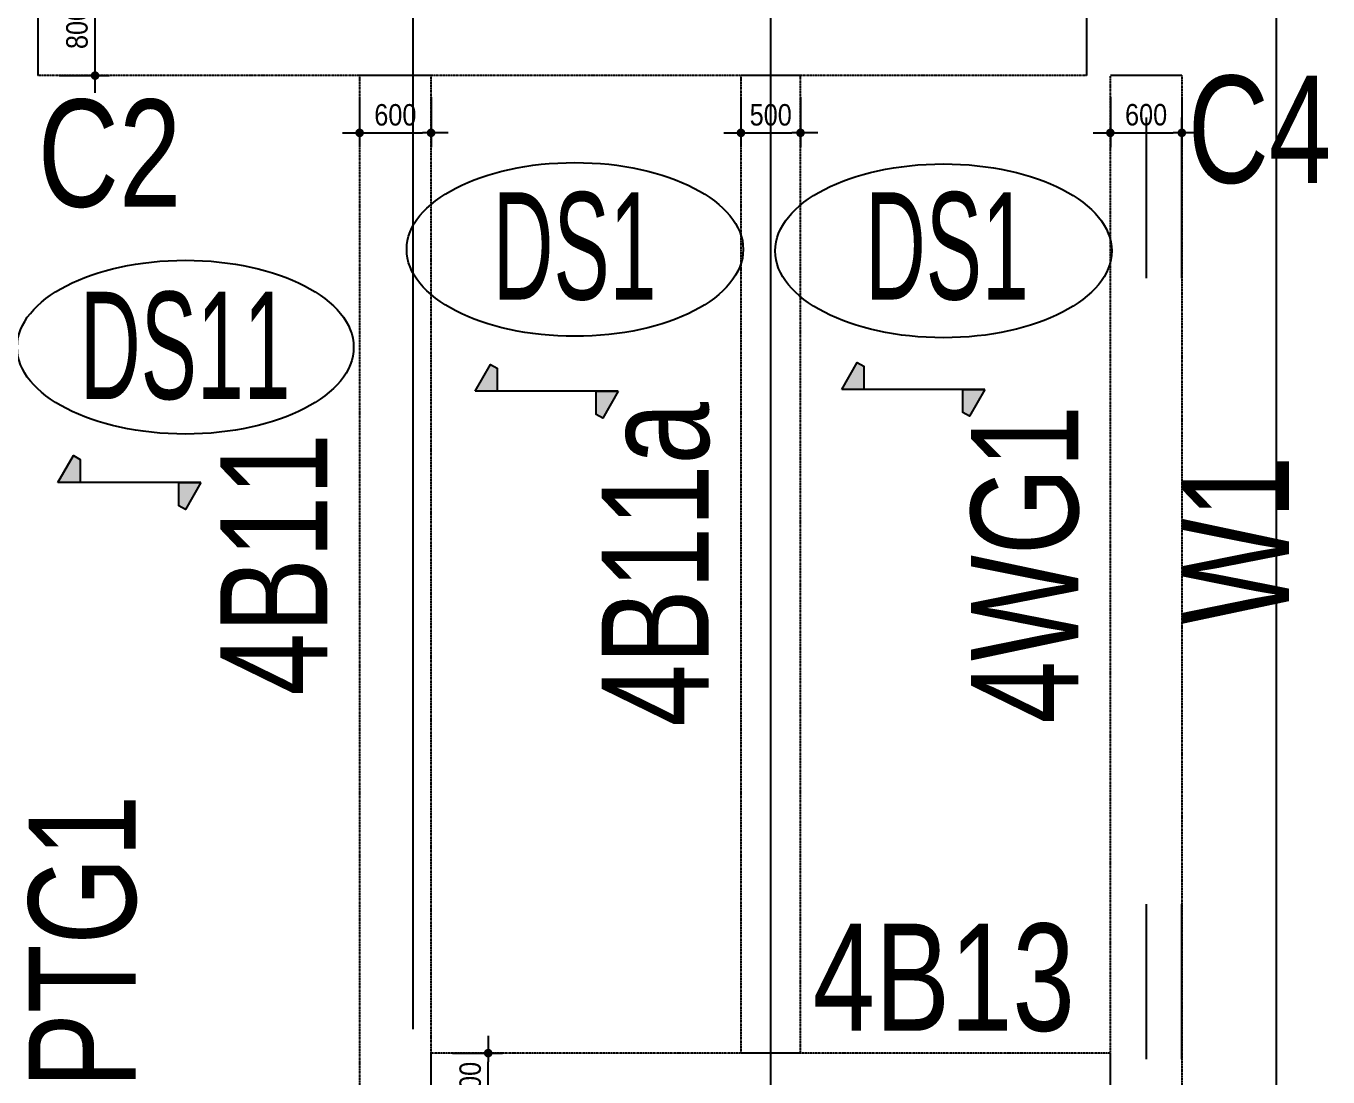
# Model space of a CAD drawing. Header units: millimetres. Extents: x 90980 to 179146, y 102485 to 153500.
# Drawn here: x 167665 to 178590, y 135305 to 144121 of the extents above; entities that cross this region are included whole.
import ezdxf
from ezdxf.enums import TextEntityAlignment as Align

# ---------------------------------------------------------------- set-up
doc = ezdxf.new("R2010")
doc.units = ezdxf.units.MM
doc.linetypes.add('HID', pattern=[2.3, 1.5, -0.8])
doc.layers.get('Defpoints').update_dxf_attribs({"color": 159})
for name, color, linetype in [('^DECK', 130, 'Continuous'), ('A-CEN', 1, 'Continuous'), ('BEAM-TEXT', 4, 'Continuous'), ('COLUMN-TEXT', 2, 'Continuous'), ('DECK-PL', 4, 'Continuous'), ('DECK-SLAB', 4, 'Continuous'), ('GIRDER-TEXT', 7, 'Continuous'), ('WALL-TEXT', 6, 'Continuous'), ('보(beam)', 4, 'HID'), ('보(girder)', 7, 'HID'), ('슬래브라인', 7, 'Continuous')]:
    doc.layers.add(name, color=color, linetype=linetype)
doc.layers.add('NOPLOT', color=191, linetype='Continuous', plot=False)
doc.styles.add('Gdim', font='Dotum.ttf', dxfattribs={"width": 0.9})
doc.styles.add('Gtx', font='Dotum.ttf')
doc.dimstyles.new('Gdim200', dxfattribs={"dimscale": 200, "dimtxt": 3, "dimasz": 1.2, "dimexe": 2, "dimexo": 3, "dimgap": 1, "dimtad": 1, "dimdsep": 46, "dimlunit": 6, "dimtxsty": 'Gdim', "dimblk1": '_CIDOT', "dimblk2": '_CIDOT', "dimsah": 1, "dimcen": 2.5, "dimdle": 2, "dimclrd": 1, "dimclre": 1, "dimclrt": 3, "dimazin": 2, "dimtfac": 1, "dimtix": 1, "dimtmove": 2, "dimatfit": 3, "dimldrblk": '_CIDOT', "dimfxl": 2, "dimtolj": 1, "dimtzin": 0, "dimarcsym": 0})

# ---------------------------------------------------------------- blocks, each defined once
blk = doc.blocks.new('_CIDOT')
at = {"color": 0, "linetype": 'ByBlock'}
blk.add_line((2, 0), (-1, 0), dxfattribs=at)
at = {"color": 0, "linetype": 'ByBlock', "const_width": 0.5}
blk.add_lwpolyline([(-0.25, 0, 1), (0.25, 0, 1)], format="xyb", close=True, dxfattribs=at)
blk = doc.blocks.new('*D116')
at = {"layer": 'Defpoints', "color": 155, "lineweight": -2, "transparency": 16777216}
for p, q in [((-1725, 700), (-1305, 700)), ((-1425, 172), (-1425, 628)), ((-1725, 100), (-1305, 100))]:
    blk.add_line(p, q, dxfattribs=at)
at = {"layer": 'Defpoints', "color": 0, "transparency": 16777216}
for p in [(-1905, 700), (-1425, 700), (-1905, 100)]:
    blk.add_point(p, dxfattribs=at)
at = {"layer": 'Defpoints', "color": 155, "lineweight": -2, "transparency": 16777216, "xscale": 71.99999999999994, "yscale": 71.99999999999994, "zscale": 71.99999999999994}
for p, rotation in [((-1425, 700), 90), ((-1425, 100), 270)]:
    blk.add_blockref('_CIDOT', p, dxfattribs=dict(at, rotation=rotation))
at = {"layer": 'Defpoints', "color": 3, "transparency": 16777216, "insert": (-1576, 400), "char_height": 180, "attachment_point": 5, "rotation": 90, "style": 'Gdim'}
blk.add_mtext('\\A1;{\\C155;600}', dxfattribs=at)
blk = doc.blocks.new('*D130')
at = {"layer": 'Defpoints', "color": 155, "lineweight": -2, "transparency": 16777216}
for p, q in [((-1725, 800), (-1305, 800)), ((-1425, 72), (-1425, 728)), ((-1725, 0), (-1305, 0))]:
    blk.add_line(p, q, dxfattribs=at)
at = {"layer": 'Defpoints', "color": 0, "transparency": 16777216}
for p in [(-1905, 800), (-1425, 800), (-1905, 0)]:
    blk.add_point(p, dxfattribs=at)
at = {"layer": 'Defpoints', "color": 155, "lineweight": -2, "transparency": 16777216, "xscale": 71.99999999999994, "yscale": 71.99999999999994, "zscale": 71.99999999999994}
for p, rotation in [((-1425, 800), 90), ((-1425, 0), 270)]:
    blk.add_blockref('_CIDOT', p, dxfattribs=dict(at, rotation=rotation))
at = {"layer": 'Defpoints', "color": 3, "transparency": 16777216, "insert": (-1576, 400), "char_height": 180, "attachment_point": 5, "rotation": 90, "style": 'Gdim'}
blk.add_mtext('\\A1;{\\C155;800}', dxfattribs=at)
blk = doc.blocks.new('*D76')
at = {"layer": 'Defpoints', "color": 155, "lineweight": -2, "transparency": 16777216}
for p, q in [((-888, 600), (-468, 600)), ((-588, 72), (-588, 528)), ((-888, 0), (-468, 0))]:
    blk.add_line(p, q, dxfattribs=at)
at = {"layer": 'Defpoints', "color": 0, "transparency": 16777216}
for p in [(-1068, 600), (-588, 600), (-1068, 0)]:
    blk.add_point(p, dxfattribs=at)
at = {"layer": 'Defpoints', "color": 155, "lineweight": -2, "transparency": 16777216, "xscale": 71.99999999999994, "yscale": 71.99999999999994, "zscale": 71.99999999999994}
for p, rotation in [((-588, 600), 90), ((-588, 0), 270)]:
    blk.add_blockref('_CIDOT', p, dxfattribs=dict(at, rotation=rotation))
at = {"layer": 'Defpoints', "color": 3, "transparency": 16777216, "insert": (-738, 300), "char_height": 180, "attachment_point": 5, "rotation": 90, "style": 'Gdim'}
blk.add_mtext('\\A1;{\\C155;600}', dxfattribs=at)
blk = doc.blocks.new('*D78')
at = {"layer": 'Defpoints', "color": 155, "lineweight": -2, "transparency": 16777216}
for p, q in [((-888, 550), (-468, 550)), ((-588, 122), (-588, 478)), ((-888, 50), (-468, 50))]:
    blk.add_line(p, q, dxfattribs=at)
at = {"layer": 'Defpoints', "color": 0, "transparency": 16777216}
for p in [(-1068, 550), (-588, 550), (-1068, 50)]:
    blk.add_point(p, dxfattribs=at)
at = {"layer": 'Defpoints', "color": 155, "lineweight": -2, "transparency": 16777216, "xscale": 71.99999999999994, "yscale": 71.99999999999994, "zscale": 71.99999999999994}
for p, rotation in [((-588, 550), 90), ((-588, 50), 270)]:
    blk.add_blockref('_CIDOT', p, dxfattribs=dict(at, rotation=rotation))
at = {"layer": 'Defpoints', "color": 3, "transparency": 16777216, "insert": (-738, 300), "char_height": 180, "attachment_point": 5, "rotation": 90, "style": 'Gdim'}
blk.add_mtext('\\A1;{\\C155;500}', dxfattribs=at)
blk = doc.blocks.new('*D68')
at = {"layer": 'Defpoints', "color": 155, "lineweight": -2, "transparency": 16777216}
for p, q in [((-888, 550), (-468, 550)), ((-588, 122), (-588, 478)), ((-888, 50), (-468, 50))]:
    blk.add_line(p, q, dxfattribs=at)
at = {"layer": 'Defpoints', "color": 0, "transparency": 16777216}
for p in [(-1068, 550), (-588, 550), (-1068, 50)]:
    blk.add_point(p, dxfattribs=at)
at = {"layer": 'Defpoints', "color": 155, "lineweight": -2, "transparency": 16777216, "xscale": 71.99999999999994, "yscale": 71.99999999999994, "zscale": 71.99999999999994}
for p, rotation in [((-588, 550), 90), ((-588, 50), 270)]:
    blk.add_blockref('_CIDOT', p, dxfattribs=dict(at, rotation=rotation))
at = {"layer": 'Defpoints', "color": 3, "transparency": 16777216, "insert": (-738, 300), "char_height": 180, "attachment_point": 5, "rotation": 90, "style": 'Gdim'}
blk.add_mtext('\\A1;{\\C155;500}', dxfattribs=at)
blk = doc.blocks.new('A$C58C40D4B')
at = {"layer": 'DECK-PL'}
for points in [[(600, 2), (471, 228), (415, 196), (415, 2)], [(-600, 2), (-471, -223), (-415, -192), (-415, 2)]]:
    blk.add_hatch(color=256, dxfattribs=at).paths.add_polyline_path(points)
blk.add_line((-600, 2), (600, 2), dxfattribs=at)
for points in [[(600, 2), (471, 228), (415, 196), (415, 2), (415, 2), (471, 2), (600, 2)], [(-600, 2), (-471, -223), (-415, -192), (-415, 2), (-415, 2), (-471, 2), (-600, 2)]]:
    blk.add_lwpolyline(points, dxfattribs=at)
blk = doc.blocks.new('*U117')
at = {"layer": 'Defpoints'}
for p, q in [((-1905.451, 700), (-1905.451, 100)), ((13194.549, 700), (13194.549, 100))]:
    blk.add_line(p, q, dxfattribs=at)
at = {"layer": '보(girder)'}
for p, q in [((-1905.451, 700), (13194.549, 700)), ((13194.549, 100), (-1905.451, 100))]:
    blk.add_line(p, q, dxfattribs=at)
at = {"layer": 'Defpoints'}
dim = blk.add_linear_dim(base=(-1425.451, 700), p1=(-1905.451, 100), p2=(-1905.451, 700), angle=90, text='{\\C155;<>}', dimstyle='Gdim200', override={"dimscale": 60, "dimzin": 8, "dimclrd": 155, "dimclre": 155}, dxfattribs=at)
dim.commit()
dim.dimension.update_dxf_attribs({"geometry": '*D116', "text_midpoint": (-1575.573, 400)})
blk = doc.blocks.new('*U131')
at = {"layer": 'Defpoints'}
for p, q in [((-1905.451, 800), (-1905.451, 0)), ((6894.549, 800), (6894.549, 0))]:
    blk.add_line(p, q, dxfattribs=at)
at = {"layer": '보(girder)'}
for p, q in [((-1905.451, 800), (6894.549, 800)), ((6894.549, 0), (-1905.451, 0))]:
    blk.add_line(p, q, dxfattribs=at)
at = {"layer": 'Defpoints'}
dim = blk.add_linear_dim(base=(-1425.451, 800), p1=(-1905.451, 0), p2=(-1905.451, 800), angle=90, text='{\\C155;<>}', dimstyle='Gdim200', override={"dimscale": 60, "dimzin": 8, "dimclrd": 155, "dimclre": 155}, dxfattribs=at)
dim.commit()
dim.dimension.update_dxf_attribs({"geometry": '*D130', "text_midpoint": (-1575.573, 400)})
blk = doc.blocks.new('*U77')
at = {"layer": 'Defpoints'}
for p, q in [((-1067.879, 600), (-1067.879, 0)), ((7632.121, 600), (7632.121, 0))]:
    blk.add_line(p, q, dxfattribs=at)
at = {"layer": '보(beam)'}
for p, q in [((7632.121, 600), (-1067.879, 600)), ((-1067.879, 0), (7632.121, 0))]:
    blk.add_line(p, q, dxfattribs=at)
at = {"layer": 'Defpoints'}
dim = blk.add_linear_dim(base=(-587.879, 600), p1=(-1067.879, 0), p2=(-1067.879, 600), angle=90, text='{\\C155;<>}', dimstyle='Gdim200', override={"dimscale": 60, "dimzin": 8, "dimclrd": 155, "dimclre": 155}, dxfattribs=at)
dim.commit()
dim.dimension.update_dxf_attribs({"geometry": '*D76', "text_midpoint": (-738.001, 300)})
blk = doc.blocks.new('*U79')
at = {"layer": 'Defpoints'}
for p, q in [((-1067.879, 550), (-1067.879, 50)), ((7132.121, 550), (7132.121, 50))]:
    blk.add_line(p, q, dxfattribs=at)
at = {"layer": '보(beam)'}
for p, q in [((7132.121, 550), (-1067.879, 550)), ((-1067.879, 50), (7132.121, 50))]:
    blk.add_line(p, q, dxfattribs=at)
at = {"layer": 'Defpoints'}
dim = blk.add_linear_dim(base=(-587.879, 550), p1=(-1067.879, 50), p2=(-1067.879, 550), angle=90, text='{\\C155;<>}', dimstyle='Gdim200', override={"dimscale": 60, "dimzin": 8, "dimclrd": 155, "dimclre": 155}, dxfattribs=at)
dim.commit()
dim.dimension.update_dxf_attribs({"geometry": '*D78', "text_midpoint": (-738.001, 300)})
blk = doc.blocks.new('*U69')
at = {"layer": 'Defpoints'}
for p, q in [((-1067.879, 550), (-1067.879, 50)), ((4632.121, 550), (4632.121, 50))]:
    blk.add_line(p, q, dxfattribs=at)
at = {"layer": '보(beam)'}
for p, q in [((4632.121, 550), (-1067.879, 550)), ((-1067.879, 50), (4632.121, 50))]:
    blk.add_line(p, q, dxfattribs=at)
at = {"layer": 'Defpoints'}
dim = blk.add_linear_dim(base=(-587.879, 550), p1=(-1067.879, 50), p2=(-1067.879, 550), angle=90, text='{\\C155;<>}', dimstyle='Gdim200', override={"dimscale": 60, "dimzin": 8, "dimclrd": 155, "dimclre": 155}, dxfattribs=at)
dim.commit()
dim.dimension.update_dxf_attribs({"geometry": '*D68', "text_midpoint": (-738.001, 300)})

msp = doc.modelspace()

# ---------------------------------------------------------------- linework, layer by layer
at = {"layer": '^DECK', "color": 0}
for centre in [(172271, 142247), (175363, 142235), (169002, 141427)]:
    msp.add_ellipse(centre, major_axis=(1412, 0), ratio=0.516176, dxfattribs=at)
at = {"layer": 'A-CEN'}
for p, q in [((170914, 135705), (170914, 153500)), ((173914, 134438), (173914, 153500))]:
    msp.add_line(p, q, dxfattribs=at)
at = {"layer": 'NOPLOT', "elevation": 0}
msp.add_lwpolyline([(166154, 150005), (178154, 150005), (178154, 122185), (166154, 122185)], close=True, dxfattribs=at)
at = {"layer": '슬래브라인'}
for p, q in [((177064, 143355), (177064, 142005)), ((177364, 142005), (177364, 143355)), ((177064, 136755), (177064, 135455)), ((177364, 135455), (177364, 136755))]:
    msp.add_line(p, q, dxfattribs=at)

# ---------------------------------------------------------------- block references
at = {"layer": 'DECK-PL', "xscale": -1}
for p in [(172033, 141055), (175111, 141071), (168533, 140289)]:
    msp.add_blockref('A$C58C40D4B', p, dxfattribs=at)
at = {"layer": '보(beam)', "rotation": 270}
for name, p in [('*U77', (170464, 142637)), ('*U79', (173614, 142637))]:
    msp.add_blockref(name, p, dxfattribs=at)
at = {"layer": '보(beam)'}
msp.add_blockref('*U69', (172131, 134955), dxfattribs=at)
at = {"layer": '보(girder)'}
msp.add_blockref('*U131', (169669, 143705), dxfattribs=at)
at = {"layer": '보(girder)', "rotation": 270}
msp.add_blockref('*U117', (176664, 141800), dxfattribs=at)

# ---------------------------------------------------------------- texts
at = {"layer": 'BEAM-TEXT', "style": 'Gtx', "width": 0.8}
for s, p in [('4B11a', (173664, 139605)), ('4B11', (170464, 139605))]:
    msp.add_text(s, height=900, rotation=90, dxfattribs=at).set_placement(p, align=Align.BOTTOM_CENTER)
msp.add_text('4B13', height=900, dxfattribs=at).set_placement((175366, 135422), align=Align.BOTTOM_CENTER)
at = {"layer": 'COLUMN-TEXT', "color": 3, "style": 'Gtx', "width": 0.8}
for s, p in [('C4', (177414, 143705)), ('C2', (167764, 143505))]:
    msp.add_text(s, height=900, dxfattribs=at).set_placement(p, align=Align.TOP_LEFT)
at = {"layer": 'DECK-SLAB', "style": 'Gtx', "width": 0.6}
for s, p in [('DS1', (171581, 141827, 0)), ('DS1', (174705, 141827, 0)), ('DS11', (168117, 140992, 0))]:
    msp.add_text(s, height=900, dxfattribs=at).set_placement(p)
at = {"layer": 'GIRDER-TEXT', "style": 'Gtx', "width": 0.8}
msp.add_text('4WG1', height=900, rotation=90, dxfattribs=at).set_placement((176764, 139605), align=Align.BOTTOM_CENTER)
msp.add_text('4PTG1', height=900, rotation=90, dxfattribs=at).set_placement((167686, 136180), align=Align.TOP_CENTER)
at = {"layer": 'WALL-TEXT', "style": 'Gtx', "width": 0.8}
msp.add_text('W1', height=900, rotation=90, dxfattribs=at).set_placement((177364, 139808, 0), align=Align.TOP_CENTER)

doc.saveas('drawing.dxf')
